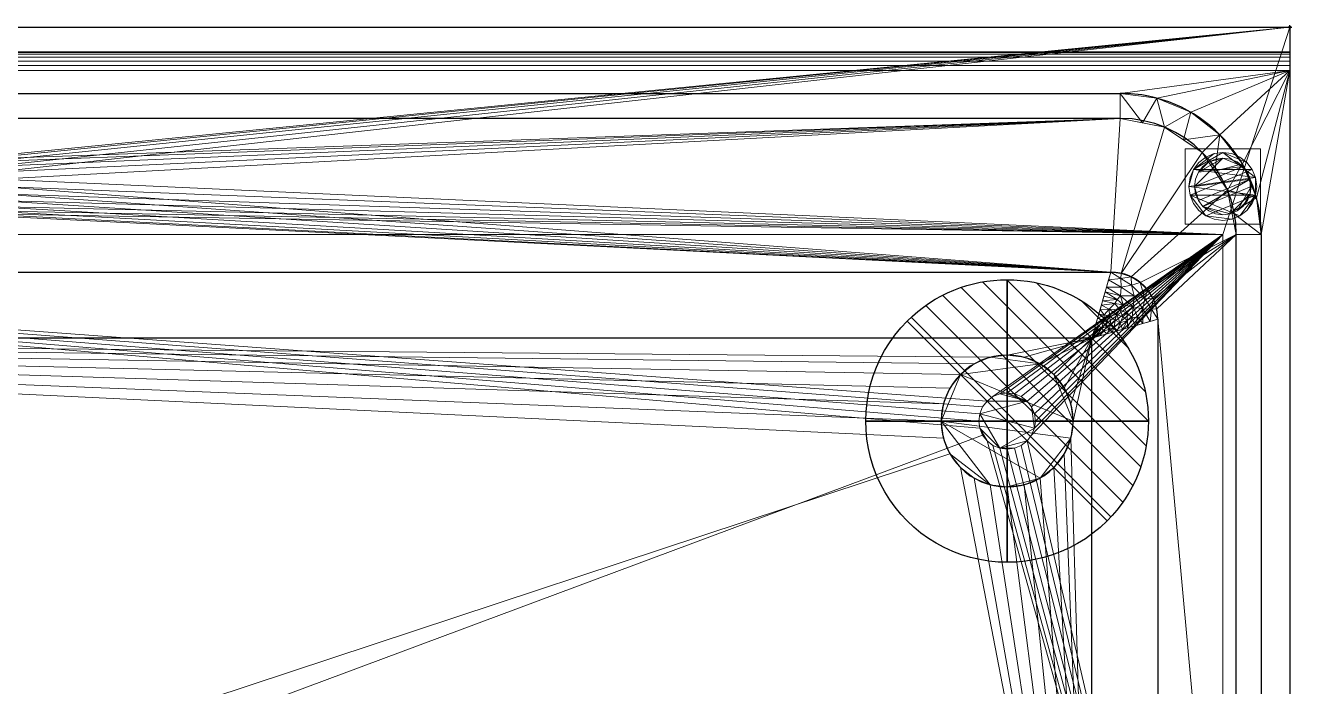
# Model space of a CAD drawing. Header units: millimetres. Extents: x -1 to 1401, y -701 to 1.
# Drawn here: x 729 to 1401, y -350 to 1 of the extents above; entities that cross this region are included whole.
import ezdxf

# ---------------------------------------------------------------- set-up
doc = ezdxf.new("R2010")
doc.units = ezdxf.units.MM
doc.header["$PDMODE"] = 34
for name, color, linetype in [('IQ_200_2D', 1, 'Continuous'), ('IQ_200_3D', 1, 'Continuous'), ('IQ_204_2D', 7, 'Continuous'), ('IQ_204_3D', 7, 'Continuous'), ('IQ_CON_DRAIN_INT', 7, 'Continuous'), ('IQ_INS_3D', 3, 'Continuous')]:
    doc.layers.add(name, color=color, linetype=linetype)

# ---------------------------------------------------------------- blocks, each defined once
blk = doc.blocks.new('*X1')
at = {"color": 0}
for p, q in [((313.993, 2209.039), (321.505, 2216.552)), ((314.108, 2207.74), (322.804, 2216.436)), ((314.158, 2210.619), (319.926, 2216.386)), ((314.399, 2206.617), (323.928, 2216.145)), ((314.821, 2205.625), (324.919, 2215.723)), ((315.101, 2212.976), (317.568, 2215.443)), ((315.354, 2204.743), (325.801, 2215.191)), ((315.985, 2203.96), (326.584, 2214.559))]:
    blk.add_line(p, q, dxfattribs=at)
blk = doc.blocks.new('drain')
blk.add_line((-2.121, -2.121), (2.121, 2.121))
at = {"extrusion": (-1, 0, 0)}
blk.add_line((0, 2.121, -2.121), (0, -2.121, 2.121), dxfattribs=at)
at = {"extrusion": (0, -1, 0)}
blk.add_line((-2.121, 0, -2.121), (2.121, 0, 2.121), dxfattribs=at)
for start, end in [(45, 225), (225, 45)]:
    blk.add_arc((0, 0), 3, start, end)
at = {"extrusion": (-1, 0, 0)}
for start, end in [(45, 225), (225, 45)]:
    blk.add_arc((0, 0), 3, start, end, dxfattribs=at)
at = {"extrusion": (0, -1, 0)}
for start, end in [(45, 225), (225, 45)]:
    blk.add_arc((0, 0), 3, start, end, dxfattribs=at)
at = {"xscale": 0.4000000000000909, "yscale": 0.4000000000000909, "zscale": 0.4000000000000909}
blk.add_blockref('*X1', (-128.597, -883.621), dxfattribs=at)
at = {"extrusion": (-1, 0, 0), "xscale": 0.3999999999999773, "yscale": 0.3999999999999773, "zscale": 0.3999999999999773}
blk.add_blockref('*X1', (-128.597, -883.621), dxfattribs=at)
at = {"extrusion": (0, -1, 0), "xscale": 0.4000000000000909, "yscale": 0.4000000000000909, "zscale": 0.4000000000000909}
blk.add_blockref('*X1', (-128.597, -883.621), dxfattribs=at)

msp = doc.modelspace()

# ---------------------------------------------------------------- linework, layer by layer
at = {"layer": 'IQ_200_2D'}
for p, q in [((0, 0), (1400, 0)), ((1400, 0), (1400, -700))]:
    msp.add_line(p, q, dxfattribs=at)
at = {"layer": 'IQ_204_2D'}
for p, q in [((0, -13), (1400, -13)), ((90, -35.11), (1310, -35.11)), ((1310, -48.39), (90, -48.39)), ((1371.61, -610), (1371.61, -110)), ((1384.89, -110), (1384.89, -610)), ((95, -130), (1305, -130)), ((1330, -155), (1330, -605)), ((1295, -165), (105, -165)), ((1295, -595), (1295, -165))]:
    msp.add_line(p, q, dxfattribs=at)
for centre, radius, start, end in [((1310, -110), 74.89, 360, 90), ((1310, -110), 61.61, 360, 90), ((1305, -155), 25, 360, 90), ((1250, -209), 35, 90, 270), ((1250, -209), 35, 270, 90)]:
    msp.add_arc(centre, radius, start, end, dxfattribs=at)
at = {"layer": 'IQ_INS_3D'}
msp.add_point((1400, 0), dxfattribs=at)

# ---------------------------------------------------------------- block references
at = {"layer": 'IQ_CON_DRAIN_INT', "xscale": -25, "yscale": 25, "zscale": 25}
msp.add_blockref('drain', (1250, -209), dxfattribs=at)

# ---------------------------------------------------------------- meshes
at = {"layer": 'IQ_200_3D', "lineweight": 18}
mesh = msp.add_polyface(dxfattribs=at)
corners = [(1400, 0, 850), (1400, -700, 850), (0, -700, 850), (0, 0, 850), (1364.5, -110, 850), (35.5, -110, 850), (35.5, -664.5, 850), (1364.5, -664.5, 850), (715, -84.5, 850), (714.49, -80.62, 850), (712.99, -77, 850), (710.61, -73.89, 850), (707.5, -71.51, 850), (703.88, -70.01, 850), (700, -69.5, 850), (696.12, -70.01, 850), (692.5, -71.51, 850), (689.39, -73.89, 850), (687.01, -77, 850), (685.51, -80.62, 850), (685, -84.5, 850), (685.51, -88.38, 850), (687.01, -92, 850), (689.39, -95.11, 850), (692.5, -97.49, 850), (696.12, -98.99, 850), (700, -99.5, 850), (703.88, -98.99, 850), (707.5, -97.49, 850), (710.61, -95.11, 850), (712.99, -92, 850), (714.49, -88.38, 850)]
mesh.append_faces([[corners[k] for k in face] for face in [(28, 4, 27), (9, 4, 8), (8, 4, 31), (24, 5, 23), (21, 5, 20), (25, 5, 24), (16, 3, 15), (20, 5, 19)]], dxfattribs={"vtx0": -1, "vtx1": -1})
mesh.append_faces([[corners[k] for k in face] for face in [(10, 0, 4, 9)]], dxfattribs={"vtx0": -1, "vtx1": -1, "vtx2": -1})
mesh.append_faces([[corners[k] for k in face] for face in [(1, 7, 4, 0), (4, 30, 31), (0, 13, 14), (5, 25, 26)]], dxfattribs={"vtx0": -1, "vtx2": -1})
mesh.append_faces([[corners[k] for k in face] for face in [(3, 17, 18, 5)]], dxfattribs={"vtx0": -1, "vtx2": -1, "vtx3": -1})
mesh.append_faces([[corners[k] for k in face] for face in [(29, 30, 4), (28, 29, 4), (10, 11, 0), (12, 13, 0), (11, 12, 0), (22, 23, 5), (21, 22, 5), (16, 17, 3), (18, 19, 5)]], dxfattribs={"vtx1": -1, "vtx2": -1})
mesh.append_faces([[corners[k] for k in face] for face in [(6, 7, 1, 2), (26, 27, 4, 5), (5, 6, 2, 3), (14, 15, 3, 0)]], dxfattribs={"vtx1": -1, "vtx3": -1})
mesh = msp.add_polyface(dxfattribs=at)
corners = [(1400, 0, 850), (0, 0, 850), (0, 0, 1000), (1400, 0, 1000)]
mesh.append_faces([[corners[k] for k in face] for face in [(0, 1, 2, 3)]])
mesh = msp.add_polyface(dxfattribs=at)
corners = [(1400, 0, 1000), (0, 0, 1000), (0, -13, 1000), (1400, -13, 1000)]
mesh.append_faces([[corners[k] for k in face] for face in [(0, 1, 2, 3)]])
mesh = msp.add_polyface(dxfattribs=at)
corners = [(1400, -13, 1000), (1400, -13, 910), (1400, -13.34, 907.41), (1400, -14.34, 905), (1400, -15.93, 902.93), (1400, -18, 901.34), (1400, -20.41, 900.34), (1400, -23, 900), (1400, -700, 900), (1400, -700, 850), (1400, 0, 850), (1400, 0, 1000)]
mesh.append_faces([[corners[k] for k in face] for face in [(5, 10, 4)]], dxfattribs={"vtx0": -1, "vtx1": -1})
mesh.append_faces([[corners[k] for k in face] for face in [(10, 6, 7)]], dxfattribs={"vtx0": -1, "vtx2": -1})
mesh.append_faces([[corners[k] for k in face] for face in [(3, 4, 10), (2, 3, 10), (1, 2, 10), (5, 6, 10)]], dxfattribs={"vtx1": -1, "vtx2": -1})
mesh.append_faces([[corners[k] for k in face] for face in [(11, 0, 1, 10)]], dxfattribs={"vtx2": -1})
mesh.append_faces([[corners[k] for k in face] for face in [(7, 8, 9, 10)]], dxfattribs={"vtx3": -1})
mesh = msp.add_polyface(dxfattribs=at)
corners = [(1400, -13, 1000), (0, -13, 1000), (0, -13, 910), (1400, -13, 910)]
mesh.append_faces([[corners[k] for k in face] for face in [(0, 1, 2, 3)]])
mesh = msp.add_polyface(dxfattribs=at)
corners = [(1400, -23, 900), (1400, -20.41, 900.34), (1400, -18, 901.34), (1400, -15.93, 902.93), (1400, -14.34, 905), (1400, -13.34, 907.41), (1400, -13, 910), (0, -13, 910), (0, -13.34, 907.41), (0, -14.34, 905), (0, -15.93, 902.93), (0, -18, 901.34), (0, -20.41, 900.34), (0, -23, 900)]
mesh.append_faces([[corners[k] for k in face] for face in [(9, 4, 5, 8), (4, 9, 10, 3), (12, 1, 2, 11), (3, 10, 11, 2)]], dxfattribs={"vtx0": -1, "vtx2": -1})
mesh.append_faces([[corners[k] for k in face] for face in [(13, 0, 1, 12)]], dxfattribs={"vtx2": -1})
mesh.append_faces([[corners[k] for k in face] for face in [(5, 6, 7, 8)]], dxfattribs={"vtx3": -1})
mesh = msp.add_polyface(dxfattribs=at)
corners = [(1400, -700, 900), (1400, -23, 900), (0, -23, 900), (0, -700, 900), (90, -35.11, 900), (1310, -35.11, 900), (1329.38, -37.66, 900), (1347.44, -45.15, 900), (1362.95, -57.05, 900), (1374.85, -72.56, 900), (1382.34, -90.62, 900), (1384.89, -110, 900), (1384.89, -610, 900), (1382.34, -629.38, 900), (1374.85, -647.44, 900), (1362.95, -662.95, 900), (1347.44, -674.85, 900), (1329.38, -682.34, 900), (1310, -684.89, 900), (90, -684.89, 900), (70.62, -682.34, 900), (52.56, -674.85, 900), (37.05, -662.95, 900), (25.15, -647.44, 900), (17.66, -629.38, 900), (15.11, -610, 900), (15.11, -110, 900), (17.66, -90.62, 900), (25.15, -72.56, 900), (37.05, -57.05, 900), (52.56, -45.15, 900), (70.62, -37.66, 900)]
mesh.append_faces([[corners[k] for k in face] for face in [(9, 1, 8), (14, 0, 13), (31, 2, 30), (28, 2, 27), (21, 3, 20), (23, 3, 22)]], dxfattribs={"vtx0": -1, "vtx1": -1})
mesh.append_faces([[corners[k] for k in face] for face in [(1, 9, 10), (1, 11, 12, 0), (0, 14, 15), (0, 18, 19, 3), (2, 28, 29), (3, 23, 24)]], dxfattribs={"vtx0": -1, "vtx2": -1})
mesh.append_faces([[corners[k] for k in face] for face in [(10, 11, 1), (5, 6, 1), (7, 8, 1), (6, 7, 1), (12, 13, 0), (15, 16, 0), (17, 18, 0), (16, 17, 0), (31, 4, 2), (29, 30, 2), (26, 27, 2), (21, 22, 3), (19, 20, 3), (24, 25, 3)]], dxfattribs={"vtx1": -1, "vtx2": -1})
mesh.append_faces([[corners[k] for k in face] for face in [(4, 5, 1, 2), (25, 26, 2, 3)]], dxfattribs={"vtx1": -1, "vtx3": -1})
mesh = msp.add_polyface(dxfattribs=at)
corners = [(1310, -48.39, 890), (1310, -35.11, 900), (90, -35.11, 900), (90, -48.39, 890)]
mesh.append_faces([[corners[k] for k in face] for face in [(0, 1, 2, 3)]])
mesh = msp.add_polyface(dxfattribs=at)
corners = [(1310, -48.39, 890), (1333.58, -53.08, 890), (1353.56, -66.44, 890), (1366.92, -86.42, 890), (1371.61, -110, 890), (1384.89, -110, 900), (1382.34, -90.62, 900), (1374.85, -72.56, 900), (1362.95, -57.05, 900), (1347.44, -45.15, 900), (1329.38, -37.66, 900), (1310, -35.11, 900), (1369.26, -98.21, 890), (1360.24, -76.43, 890), (1343.57, -59.76, 890), (1321.79, -50.74, 890)]
mesh.append_faces([[corners[k] for k in face] for face in [(15, 11, 0)]], dxfattribs={"vtx0": -1})
mesh.append_faces([[corners[k] for k in face] for face in [(6, 12, 5), (13, 8, 2), (8, 13, 7), (9, 14, 8), (2, 8, 14)]], dxfattribs={"vtx0": -1, "vtx1": -1})
mesh.append_faces([[corners[k] for k in face] for face in [(3, 6, 7), (6, 3, 12), (15, 10, 11), (9, 1, 14)]], dxfattribs={"vtx0": -1, "vtx2": -1})
mesh.append_faces([[corners[k] for k in face] for face in [(4, 5, 12)]], dxfattribs={"vtx1": -1})
mesh.append_faces([[corners[k] for k in face] for face in [(13, 3, 7), (15, 1, 10), (9, 10, 1)]], dxfattribs={"vtx1": -1, "vtx2": -1})
mesh = msp.add_polyface(dxfattribs=at)
corners = [(1310, -48.39, 890), (90, -48.39, 890), (66.42, -53.08, 890), (46.44, -66.44, 890), (33.08, -86.42, 890), (28.39, -110, 890), (28.39, -610, 890), (33.08, -633.58, 890), (46.44, -653.56, 890), (66.42, -666.92, 890), (90, -671.61, 890), (1310, -671.61, 890), (1333.58, -666.92, 890), (1353.56, -653.56, 890), (1366.92, -633.58, 890), (1371.61, -610, 890), (1371.61, -110, 890), (1366.92, -86.42, 890), (1353.56, -66.44, 890), (1333.58, -53.08, 890), (95, -130, 890), (1305, -130, 890), (1310.57, -130.63, 890), (1315.85, -132.48, 890), (1320.59, -135.46, 890), (1324.55, -139.42, 890), (1327.53, -144.16, 890), (1329.37, -149.44, 890), (1330, -155, 890), (1330, -605, 890), (1329.37, -610.56, 890), (1327.53, -615.84, 890), (1324.55, -620.58, 890), (1320.59, -624.54, 890), (1315.85, -627.52, 890), (1310.57, -629.37, 890), (1305, -630, 890), (95, -630, 890), (89.44, -629.37, 890), (84.16, -627.53, 890), (79.42, -624.55, 890), (75.46, -620.59, 890), (72.48, -615.85, 890), (70.63, -610.57, 890), (70, -605, 890), (70, -155, 890), (70.63, -149.44, 890), (72.47, -144.16, 890), (75.45, -139.42, 890), (79.41, -135.46, 890), (84.15, -132.48, 890), (89.43, -130.63, 890), (685, -84.5, 890), (685.51, -80.62, 890), (687.01, -77, 890), (689.39, -73.89, 890), (692.5, -71.51, 890), (696.12, -70.01, 890), (700, -69.5, 890), (703.88, -70.01, 890), (707.5, -71.51, 890), (710.61, -73.89, 890), (712.99, -77, 890), (714.49, -80.62, 890), (715, -84.5, 890), (714.49, -88.38, 890), (712.99, -92, 890), (710.61, -95.11, 890), (707.5, -97.49, 890), (703.88, -98.99, 890), (700, -99.5, 890), (696.12, -98.99, 890), (692.5, -97.49, 890), (689.39, -95.11, 890), (687.01, -92, 890), (685.51, -88.38, 890)]
mesh.append_faces([[corners[k] for k in face] for face in [(30, 15, 29), (33, 13, 32), (19, 22, 18), (68, 21, 67), (40, 9, 39), (73, 20, 72), (54, 1, 53)]], dxfattribs={"vtx0": -1, "vtx1": -1})
mesh.append_faces([[corners[k] for k in face] for face in [(14, 31, 32, 13), (16, 27, 28, 15), (12, 34, 35, 11), (17, 23, 24, 16), (16, 24, 25), (16, 25, 26), (16, 26, 27), (23, 17, 18, 22), (0, 21, 22, 19), (21, 66, 67), (0, 59, 60), (0, 60, 61), (0, 61, 62), (21, 65, 66), (5, 48, 49, 4), (4, 49, 50, 3), (7, 42, 43, 6), (5, 46, 47), (6, 44, 45, 5), (5, 45, 46), (5, 47, 48), (20, 73, 74), (1, 57, 58), (1, 54, 55), (1, 55, 56), (1, 56, 57), (20, 74, 75), (3, 50, 51, 2), (1, 52, 53)]], dxfattribs={"vtx0": -1, "vtx2": -1})
mesh.append_faces([[corners[k] for k in face] for face in [(0, 63, 64, 21), (20, 75, 52, 1)]], dxfattribs={"vtx0": -1, "vtx2": -1, "vtx3": -1})
mesh.append_faces([[corners[k] for k in face] for face in [(11, 35, 36, 37)]], dxfattribs={"vtx0": -1, "vtx3": -1})
mesh.append_faces([[corners[k] for k in face] for face in [(28, 29, 15), (62, 63, 0), (64, 65, 21), (20, 21, 70), (68, 69, 21), (69, 70, 21), (43, 44, 6), (70, 71, 20), (71, 72, 20)]], dxfattribs={"vtx1": -1, "vtx2": -1})
mesh.append_faces([[corners[k] for k in face] for face in [(12, 13, 33, 34), (30, 31, 14, 15), (58, 59, 0, 1), (37, 38, 10, 11), (38, 39, 9, 10), (40, 41, 8, 9), (41, 42, 7, 8), (51, 20, 1, 2)]], dxfattribs={"vtx1": -1, "vtx3": -1})
mesh = msp.add_polyface(dxfattribs=at)
corners = [(1344.5, -64.5, 850), (1344.5, -104.5, 850), (1384.5, -104.5, 850), (1384.5, -64.5, 850)]
mesh.append_faces([[corners[k] for k in face] for face in [(0, 1, 2, 3)]])
mesh = msp.add_polyface(dxfattribs=at)
corners = [(1384.5, -104.5, 75), (1344.5, -104.5, 75), (1344.5, -64.5, 75), (1384.5, -64.5, 75)]
mesh.append_faces([[corners[k] for k in face] for face in [(0, 1, 2, 3)]])
mesh = msp.add_polyface(dxfattribs=at)
corners = [(1384.5, -64.5, 850), (1384.5, -64.5, 75), (1344.5, -64.5, 75), (1344.5, -64.5, 850)]
mesh.append_faces([[corners[k] for k in face] for face in [(0, 1, 2, 3)]])
mesh = msp.add_polyface(dxfattribs=at)
corners = [(1344.5, -64.5, 850), (1344.5, -64.5, 75), (1344.5, -104.5, 75), (1344.5, -104.5, 850)]
mesh.append_faces([[corners[k] for k in face] for face in [(0, 1, 2, 3)]])
mesh = msp.add_polyface(dxfattribs=at)
corners = [(1346.5, -84.5, 5), (1347.11, -89.16, 5), (1348.91, -93.5, 5), (1351.77, -97.23, 5), (1355.5, -100.09, 5), (1359.84, -101.89, 5), (1364.5, -102.5, 5), (1369.16, -101.89, 5), (1373.5, -100.09, 5), (1377.23, -97.23, 5), (1380.09, -93.5, 5), (1381.89, -89.16, 5), (1382.5, -84.5, 5), (1381.89, -79.84, 5), (1380.09, -75.5, 5), (1377.23, -71.77, 5), (1373.5, -68.91, 5), (1369.16, -67.11, 5), (1364.5, -66.5, 5), (1359.84, -67.11, 5), (1355.5, -68.91, 5), (1351.77, -71.77, 5), (1348.91, -75.5, 5), (1347.11, -79.84, 5)]
mesh.append_faces([[corners[k] for k in face] for face in [(11, 8, 9, 10)]], dxfattribs={"vtx0": -1})
mesh.append_faces([[corners[k] for k in face] for face in [(4, 7, 8, 11), (11, 0, 1, 4), (13, 18, 19, 22)]], dxfattribs={"vtx0": -1, "vtx2": -1, "vtx3": -1})
mesh.append_faces([[corners[k] for k in face] for face in [(0, 11, 12, 13)]], dxfattribs={"vtx0": -1, "vtx3": -1})
mesh.append_faces([[corners[k] for k in face] for face in [(2, 3, 4, 1), (16, 17, 18, 15)]], dxfattribs={"vtx2": -1})
mesh.append_faces([[corners[k] for k in face] for face in [(13, 14, 15, 18), (22, 23, 0, 13)]], dxfattribs={"vtx2": -1, "vtx3": -1})
mesh.append_faces([[corners[k] for k in face] for face in [(4, 5, 6, 7), (19, 20, 21, 22)]], dxfattribs={"vtx3": -1})
mesh = msp.add_polyface(dxfattribs=at)
corners = [(1346.5, -84.5, 0), (1347.11, -79.84, 0), (1348.91, -75.5, 0), (1351.77, -71.77, 0), (1355.5, -68.91, 0), (1359.84, -67.11, 0), (1364.5, -66.5, 0), (1369.16, -67.11, 0), (1373.5, -68.91, 0), (1377.23, -71.77, 0), (1380.09, -75.5, 0), (1381.89, -79.84, 0), (1382.5, -84.5, 0), (1381.89, -89.16, 0), (1380.09, -93.5, 0), (1377.23, -97.23, 0), (1373.5, -100.09, 0), (1369.16, -101.89, 0), (1364.5, -102.5, 0), (1359.84, -101.89, 0), (1355.5, -100.09, 0), (1351.77, -97.23, 0), (1348.91, -93.5, 0), (1347.11, -89.16, 0)]
mesh.append_faces([[corners[k] for k in face] for face in [(2, 0, 1), (15, 13, 14), (13, 11, 12)]], dxfattribs={"vtx0": -1})
mesh.append_faces([[corners[k] for k in face] for face in [(16, 23, 13, 15)]], dxfattribs={"vtx0": -1, "vtx1": -1, "vtx2": -1})
mesh.append_faces([[corners[k] for k in face] for face in [(2, 10, 23, 0)]], dxfattribs={"vtx0": -1, "vtx1": -1, "vtx3": -1})
mesh.append_faces([[corners[k] for k in face] for face in [(2, 5, 6)]], dxfattribs={"vtx0": -1, "vtx2": -1})
mesh.append_faces([[corners[k] for k in face] for face in [(23, 10, 11, 13), (23, 16, 17, 20)]], dxfattribs={"vtx0": -1, "vtx2": -1, "vtx3": -1})
mesh.append_faces([[corners[k] for k in face] for face in [(9, 10, 2, 6)]], dxfattribs={"vtx1": -1, "vtx2": -1, "vtx3": -1})
mesh.append_faces([[corners[k] for k in face] for face in [(3, 4, 5, 2), (18, 19, 20, 17)]], dxfattribs={"vtx2": -1})
mesh.append_faces([[corners[k] for k in face] for face in [(6, 7, 8, 9), (20, 21, 22, 23)]], dxfattribs={"vtx3": -1})
mesh = msp.add_polyface(dxfattribs=at)
corners = [(1346.5, -84.5, 5), (1347.11, -79.84, 5), (1348.91, -75.5, 5), (1351.77, -71.77, 5), (1355.5, -68.91, 5), (1359.84, -67.11, 5), (1364.5, -66.5, 5), (1369.16, -67.11, 5), (1373.5, -68.91, 5), (1377.23, -71.77, 5), (1380.09, -75.5, 5), (1381.89, -79.84, 5), (1382.5, -84.5, 5), (1382.5, -84.5, 0), (1381.89, -79.84, 0), (1380.09, -75.5, 0), (1377.23, -71.77, 0), (1373.5, -68.91, 0), (1369.16, -67.11, 0), (1364.5, -66.5, 0), (1359.84, -67.11, 0), (1355.5, -68.91, 0), (1351.77, -71.77, 0), (1348.91, -75.5, 0), (1347.11, -79.84, 0), (1346.5, -84.5, 0)]
mesh.append_faces([[corners[k] for k in face] for face in [(13, 14, 11, 12), (0, 1, 24, 25)]], dxfattribs={"vtx1": -1})
mesh.append_faces([[corners[k] for k in face] for face in [(14, 15, 10, 11), (16, 17, 8, 9), (15, 16, 9, 10), (17, 18, 7, 8), (6, 7, 18, 19), (19, 20, 5, 6), (20, 21, 4, 5), (22, 23, 2, 3), (21, 22, 3, 4), (23, 24, 1, 2)]], dxfattribs={"vtx1": -1, "vtx3": -1})
mesh = msp.add_polyface(dxfattribs=at)
corners = [(1384.5, -104.5, 850), (1384.5, -104.5, 75), (1384.5, -64.5, 75), (1384.5, -64.5, 850)]
mesh.append_faces([[corners[k] for k in face] for face in [(0, 1, 2, 3)]])
mesh = msp.add_polyface(dxfattribs=at)
corners = [(1349.5, -84.5, 75), (1350.01, -88.38, 75), (1351.51, -92, 75), (1353.89, -95.11, 75), (1357, -97.49, 75), (1360.62, -98.99, 75), (1364.5, -99.5, 75), (1368.38, -98.99, 75), (1372, -97.49, 75), (1375.11, -95.11, 75), (1377.49, -92, 75), (1378.99, -88.38, 75), (1379.5, -84.5, 75), (1378.99, -80.62, 75), (1377.49, -77, 75), (1375.11, -73.89, 75), (1372, -71.51, 75), (1368.38, -70.01, 75), (1364.5, -69.5, 75), (1360.62, -70.01, 75), (1357, -71.51, 75), (1353.89, -73.89, 75), (1351.51, -77, 75), (1350.01, -80.62, 75)]
mesh.append_faces([[corners[k] for k in face] for face in [(10, 8, 9), (22, 20, 21)]], dxfattribs={"vtx0": -1})
mesh.append_faces([[corners[k] for k in face] for face in [(7, 3, 6)]], dxfattribs={"vtx0": -1, "vtx1": -1})
mesh.append_faces([[corners[k] for k in face] for face in [(22, 15, 18, 20)]], dxfattribs={"vtx0": -1, "vtx1": -1, "vtx2": -1, "vtx3": -1})
mesh.append_faces([[corners[k] for k in face] for face in [(13, 2, 3, 12)]], dxfattribs={"vtx0": -1, "vtx2": -1})
mesh.append_faces([[corners[k] for k in face] for face in [(3, 7, 8, 12)]], dxfattribs={"vtx0": -1, "vtx2": -1, "vtx3": -1})
mesh.append_faces([[corners[k] for k in face] for face in [(17, 18, 15, 16), (19, 20, 18)]], dxfattribs={"vtx1": -1})
mesh.append_faces([[corners[k] for k in face] for face in [(11, 12, 8, 10)]], dxfattribs={"vtx1": -1, "vtx2": -1})
mesh.append_faces([[corners[k] for k in face] for face in [(4, 5, 6, 3)]], dxfattribs={"vtx2": -1})
mesh.append_faces([[corners[k] for k in face] for face in [(0, 1, 2, 13), (13, 14, 15, 0), (22, 23, 0, 15)]], dxfattribs={"vtx2": -1, "vtx3": -1})
mesh = msp.add_polyface(dxfattribs=at)
corners = [(1349.5, -84.5, 5), (1350.01, -80.62, 5), (1351.51, -77, 5), (1353.89, -73.89, 5), (1357, -71.51, 5), (1360.62, -70.01, 5), (1364.5, -69.5, 5), (1368.38, -70.01, 5), (1372, -71.51, 5), (1375.11, -73.89, 5), (1377.49, -77, 5), (1378.99, -80.62, 5), (1379.5, -84.5, 5), (1378.99, -88.38, 5), (1377.49, -92, 5), (1375.11, -95.11, 5), (1372, -97.49, 5), (1368.38, -98.99, 5), (1364.5, -99.5, 5), (1360.62, -98.99, 5), (1357, -97.49, 5), (1353.89, -95.11, 5), (1351.51, -92, 5), (1350.01, -88.38, 5)]
mesh.append_faces([[corners[k] for k in face] for face in [(9, 6, 7, 8), (4, 2, 3), (15, 13, 14)]], dxfattribs={"vtx0": -1})
mesh.append_faces([[corners[k] for k in face] for face in [(18, 21, 17)]], dxfattribs={"vtx0": -1, "vtx1": -1})
mesh.append_faces([[corners[k] for k in face] for face in [(22, 0, 11, 21)]], dxfattribs={"vtx0": -1, "vtx1": -1, "vtx2": -1})
mesh.append_faces([[corners[k] for k in face] for face in [(0, 6, 9, 11), (21, 11, 13, 17)]], dxfattribs={"vtx0": -1, "vtx1": -1, "vtx2": -1, "vtx3": -1})
mesh.append_faces([[corners[k] for k in face] for face in [(23, 0, 22), (12, 13, 11)]], dxfattribs={"vtx1": -1})
mesh.append_faces([[corners[k] for k in face] for face in [(16, 17, 13, 15)]], dxfattribs={"vtx1": -1, "vtx2": -1})
mesh.append_faces([[corners[k] for k in face] for face in [(9, 10, 11)]], dxfattribs={"vtx2": -1})
mesh.append_faces([[corners[k] for k in face] for face in [(4, 5, 6, 2), (0, 1, 2, 6)]], dxfattribs={"vtx2": -1, "vtx3": -1})
mesh.append_faces([[corners[k] for k in face] for face in [(18, 19, 20, 21)]], dxfattribs={"vtx3": -1})
mesh = msp.add_polyface(dxfattribs=at)
corners = [(1349.5, -84.5, 75), (1350.01, -80.62, 75), (1351.51, -77, 75), (1353.89, -73.89, 75), (1357, -71.51, 75), (1360.62, -70.01, 75), (1364.5, -69.5, 75), (1368.38, -70.01, 75), (1372, -71.51, 75), (1375.11, -73.89, 75), (1377.49, -77, 75), (1378.99, -80.62, 75), (1379.5, -84.5, 75), (1379.5, -84.5, 5), (1378.99, -80.62, 5), (1377.49, -77, 5), (1375.11, -73.89, 5), (1372, -71.51, 5), (1368.38, -70.01, 5), (1364.5, -69.5, 5), (1360.62, -70.01, 5), (1357, -71.51, 5), (1353.89, -73.89, 5), (1351.51, -77, 5), (1350.01, -80.62, 5), (1349.5, -84.5, 5)]
mesh.append_faces([[corners[k] for k in face] for face in [(1, 24, 25, 0)]], dxfattribs={"vtx0": -1})
mesh.append_faces([[corners[k] for k in face] for face in [(8, 17, 18, 7), (9, 16, 17, 8), (7, 18, 19, 6), (15, 10, 11, 14), (5, 20, 21, 4), (4, 21, 22, 3), (2, 23, 24, 1), (3, 22, 23, 2), (20, 5, 6, 19)]], dxfattribs={"vtx0": -1, "vtx2": -1})
mesh.append_faces([[corners[k] for k in face] for face in [(13, 14, 11, 12)]], dxfattribs={"vtx1": -1})
mesh.append_faces([[corners[k] for k in face] for face in [(9, 10, 15, 16)]], dxfattribs={"vtx1": -1, "vtx3": -1})
mesh = msp.add_polyface(dxfattribs=at)
corners = [(1382.5, -84.5, 5), (1381.89, -89.16, 5), (1380.09, -93.5, 5), (1377.23, -97.23, 5), (1373.5, -100.09, 5), (1369.16, -101.89, 5), (1364.5, -102.5, 5), (1359.84, -101.89, 5), (1355.5, -100.09, 5), (1351.77, -97.23, 5), (1348.91, -93.5, 5), (1347.11, -89.16, 5), (1346.5, -84.5, 5), (1346.5, -84.5, 0), (1347.11, -89.16, 0), (1348.91, -93.5, 0), (1351.77, -97.23, 0), (1355.5, -100.09, 0), (1359.84, -101.89, 0), (1364.5, -102.5, 0), (1369.16, -101.89, 0), (1373.5, -100.09, 0), (1377.23, -97.23, 0), (1380.09, -93.5, 0), (1381.89, -89.16, 0), (1382.5, -84.5, 0)]
mesh.append_faces([[corners[k] for k in face] for face in [(13, 14, 11, 12), (0, 1, 24, 25)]], dxfattribs={"vtx1": -1})
mesh.append_faces([[corners[k] for k in face] for face in [(14, 15, 10, 11), (16, 17, 8, 9), (15, 16, 9, 10), (17, 18, 7, 8), (6, 7, 18, 19), (19, 20, 5, 6), (20, 21, 4, 5), (22, 23, 2, 3), (21, 22, 3, 4), (23, 24, 1, 2)]], dxfattribs={"vtx1": -1, "vtx3": -1})
mesh = msp.add_polyface(dxfattribs=at)
corners = [(1379.5, -84.5, 75), (1378.99, -88.38, 75), (1377.49, -92, 75), (1375.11, -95.11, 75), (1372, -97.49, 75), (1368.38, -98.99, 75), (1364.5, -99.5, 75), (1360.62, -98.99, 75), (1357, -97.49, 75), (1353.89, -95.11, 75), (1351.51, -92, 75), (1350.01, -88.38, 75), (1349.5, -84.5, 75), (1349.5, -84.5, 5), (1350.01, -88.38, 5), (1351.51, -92, 5), (1353.89, -95.11, 5), (1357, -97.49, 5), (1360.62, -98.99, 5), (1364.5, -99.5, 5), (1368.38, -98.99, 5), (1372, -97.49, 5), (1375.11, -95.11, 5), (1377.49, -92, 5), (1378.99, -88.38, 5), (1379.5, -84.5, 5)]
mesh.append_faces([[corners[k] for k in face] for face in [(1, 24, 25, 0)]], dxfattribs={"vtx0": -1})
mesh.append_faces([[corners[k] for k in face] for face in [(11, 14, 15, 10), (10, 15, 16, 9), (8, 17, 18, 7), (9, 16, 17, 8), (7, 18, 19, 6), (5, 20, 21, 4), (4, 21, 22, 3), (2, 23, 24, 1), (3, 22, 23, 2), (20, 5, 6, 19)]], dxfattribs={"vtx0": -1, "vtx2": -1})
mesh.append_faces([[corners[k] for k in face] for face in [(12, 13, 14, 11)]], dxfattribs={"vtx2": -1})
mesh = msp.add_polyface(dxfattribs=at)
corners = [(1344.5, -104.5, 850), (1344.5, -104.5, 75), (1384.5, -104.5, 75), (1384.5, -104.5, 850)]
mesh.append_faces([[corners[k] for k in face] for face in [(0, 1, 2, 3)]])
mesh = msp.add_polyface(dxfattribs=at)
corners = [(1364.5, -110, 480), (1364.5, -664.5, 480), (35.5, -664.5, 480), (35.5, -110, 480), (1250, -224, 480), (1253.88, -223.49, 480), (1257.5, -221.99, 480), (1260.61, -219.61, 480), (1262.99, -216.5, 480), (1264.49, -212.88, 480), (1265, -209, 480), (1264.49, -205.12, 480), (1262.99, -201.5, 480), (1260.61, -198.39, 480), (1257.5, -196.01, 480), (1253.88, -194.51, 480), (1250, -194, 480), (1246.12, -194.51, 480), (1242.5, -196.01, 480), (1239.39, -198.39, 480), (1237.01, -201.5, 480), (1235.51, -205.12, 480), (1235, -209, 480), (1235.51, -212.88, 480), (1237.01, -216.5, 480), (1239.39, -219.61, 480), (1242.5, -221.99, 480), (1246.12, -223.49, 480)]
mesh.append_faces([[corners[k] for k in face] for face in [(21, 3, 20), (13, 0, 12), (10, 0, 9), (5, 1, 4)]], dxfattribs={"vtx0": -1, "vtx1": -1})
mesh.append_faces([[corners[k] for k in face] for face in [(3, 21, 22), (3, 22, 23), (0, 17, 18), (2, 24, 25, 1), (1, 26, 27), (1, 25, 26), (1, 27, 4), (0, 13, 14), (0, 10, 11), (1, 7, 8, 0)]], dxfattribs={"vtx0": -1, "vtx2": -1})
mesh.append_faces([[corners[k] for k in face] for face in [(19, 20, 3), (15, 16, 0), (14, 15, 0), (11, 12, 0), (16, 17, 0), (6, 7, 1), (5, 6, 1), (8, 9, 0)]], dxfattribs={"vtx1": -1, "vtx2": -1})
mesh.append_faces([[corners[k] for k in face] for face in [(18, 19, 3, 0), (23, 24, 2, 3)]], dxfattribs={"vtx1": -1, "vtx3": -1})
mesh = msp.add_polyface(dxfattribs=at)
corners = [(35.5, -110, 480), (35.5, -110, 850), (1364.5, -110, 850), (1364.5, -110, 480)]
mesh.append_faces([[corners[k] for k in face] for face in [(0, 1, 2, 3)]])
mesh = msp.add_polyface(dxfattribs=at)
corners = [(1364.5, -110, 480), (1364.5, -110, 850), (1364.5, -664.5, 850), (1364.5, -664.5, 480)]
mesh.append_faces([[corners[k] for k in face] for face in [(0, 1, 2, 3)]])
mesh = msp.add_polyface(dxfattribs=at)
corners = [(1371.61, -610, 890), (1384.89, -610, 900), (1384.89, -110, 900), (1371.61, -110, 890)]
mesh.append_faces([[corners[k] for k in face] for face in [(0, 1, 2, 3)]])
mesh = msp.add_polyface(dxfattribs=at)
corners = [(1295, -165, 520), (1305, -130, 890), (95, -130, 890), (105, -165, 520)]
mesh.append_faces([[corners[k] for k in face] for face in [(0, 1, 2, 3)]])
mesh = msp.add_polyface(dxfattribs=at)
corners = [(1305, -130, 890), (1295, -165, 520), (1295, -165, 520), (1295, -165, 520), (1295, -165, 520), (1295, -165, 520), (1295, -165, 520), (1295, -165, 520), (1295, -165, 520), (1330, -155, 890), (1329.37, -149.44, 890), (1327.53, -144.16, 890), (1324.55, -139.42, 890), (1320.59, -135.46, 890), (1315.85, -132.48, 890), (1310.57, -130.63, 890), (1313.92, -159.59, 720), (1300, -147.5, 705), (1302.7, -138.04, 805), (1303.04, -162.7, 605), (1297.3, -156.96, 605), (1321.96, -157.3, 805), (1300.26, -159.74, 590.31), (1317.42, -142.58, 819.71), (1299.02, -163.85, 562.5), (1296.15, -160.98, 562.5), (1325.98, -156.15, 847.5), (1303.85, -134.02, 847.5), (1298.14, -162.65, 557.25), (1297.35, -161.86, 557.25), (1323.03, -144.05, 852.75), (1315.96, -136.97, 852.75), (1308.48, -161.15, 662.5), (1308.02, -152.4, 691.25), (1301.35, -142.77, 755), (1307.16, -146.7, 730), (1313.52, -151.65, 737.42), (1310.11, -142.51, 778.87), (1301.27, -161.4, 589.69), (1305.1, -157.36, 640.37), (1298.65, -152.23, 655), (1301.32, -155.39, 630), (1298.6, -158.73, 589.69), (1322.01, -149.48, 820.32), (1316.85, -148.42, 780.66), (1317.94, -158.45, 762.5), (1310.53, -137.99, 820.31), (1304.15, -160.26, 620.06), (1305.76, -161.93, 633.75), (1306.81, -159.24, 648.13), (1310, -156.82, 685.26), (1302.67, -158.9, 612.97), (1302.97, -156.65, 629.17), (1304.38, -153.4, 661.46), (1304.13, -149.57, 692.53), (1301.45, -152.73, 654.42), (1297.54, -163.76, 547.6), (1296.24, -162.46, 547.6), (1326.58, -149.67, 862.41), (1310.33, -133.42, 862.4), (1300.68, -145.14, 730), (1309.89, -149.99, 719.89), (1311.52, -147.27, 749.18), (1311.38, -153.77, 709.58), (1313.95, -155.61, 725.94), (1316.4, -154.29, 752.86), (1319.21, -153.64, 781.54), (1308.36, -144.46, 754.46), (1302.03, -140.41, 780), (1297.97, -154.59, 630), (1307.34, -155.46, 668.1), (1311.2, -160.37, 691.25), (1299.32, -149.86, 680)]
mesh.append_faces([[corners[k] for k in face] for face in [(56, 28, 6), (57, 25, 1), (29, 57, 3)]], dxfattribs={"vtx0": -1})
mesh.append_faces([[corners[k] for k in face] for face in [(14, 31, 13), (12, 30, 11), (19, 38, 24), (45, 65, 16), (18, 46, 27), (32, 49, 48), (15, 59, 14), (60, 67, 34), (40, 55, 72), (16, 64, 71)]], dxfattribs={"vtx0": -1, "vtx1": -1})
mesh.append_faces([[corners[k] for k in face] for face in [(56, 24, 38), (42, 22, 41), (54, 61, 35), (59, 31, 14), (30, 13, 31), (38, 19, 47), (39, 47, 49), (22, 42, 29), (54, 33, 61), (23, 43, 30), (23, 30, 31), (59, 27, 46), (22, 28, 38), (29, 28, 22), (23, 31, 46), (41, 20, 42), (50, 49, 32), (37, 46, 18), (63, 50, 64), (67, 62, 37), (23, 44, 43), (36, 62, 61), (65, 45, 66), (44, 23, 37), (47, 39, 51), (53, 52, 39), (70, 39, 49), (53, 70, 33), (54, 53, 33), (51, 39, 52), (57, 29, 42), (58, 30, 43), (21, 43, 66), (62, 36, 44), (23, 46, 37), (64, 16, 65), (22, 38, 51), (48, 49, 47), (33, 70, 50), (63, 61, 33), (50, 71, 64), (47, 51, 38), (41, 22, 52), (51, 52, 22), (53, 41, 52), (53, 55, 41), (54, 72, 55), (55, 53, 54), (35, 61, 62), (69, 41, 55), (28, 56, 38), (25, 57, 42), (26, 58, 43), (30, 58, 11), (31, 59, 46), (54, 35, 17), (36, 61, 63), (35, 62, 67), (37, 62, 44), (36, 63, 64), (50, 63, 33), (65, 36, 64), (65, 44, 36), (44, 65, 66), (44, 66, 43), (35, 67, 60), (37, 68, 67), (50, 70, 49), (39, 70, 53)]], dxfattribs={"vtx0": -1, "vtx1": -1, "vtx2": -1})
mesh.append_faces([[corners[k] for k in face] for face in [(58, 9, 10), (30, 12, 13), (59, 15, 0), (58, 26, 9), (67, 68, 34), (47, 19, 48), (66, 45, 21), (37, 18, 68), (50, 32, 71), (54, 17, 72)]], dxfattribs={"vtx0": -1, "vtx2": -1})
mesh.append_faces([[corners[k] for k in face] for face in [(8, 24, 56)]], dxfattribs={"vtx1": -1})
mesh.append_faces([[corners[k] for k in face] for face in [(60, 17, 35), (20, 25, 42), (10, 11, 58), (21, 26, 43), (0, 27, 59), (40, 69, 55), (69, 20, 41)]], dxfattribs={"vtx1": -1, "vtx2": -1})
mesh.append_faces([[corners[k] for k in face] for face in [(29, 5, 28)]], dxfattribs={"vtx2": -1})
mesh = msp.add_polyface(dxfattribs=at)
corners = [(1295, -595, 520), (1330, -605, 890), (1330, -155, 890), (1295, -165, 520)]
mesh.append_faces([[corners[k] for k in face] for face in [(0, 1, 2, 3)]])
mesh = msp.add_polyface(dxfattribs=at)
corners = [(1295, -165, 520), (105, -165, 520), (105, -595, 520), (1295, -595, 520), (1250, -174, 520), (1259.06, -175.19, 520), (1267.5, -178.69, 520), (1274.75, -184.25, 520), (1280.31, -191.5, 520), (1283.81, -199.94, 520), (1285, -209, 520), (1283.81, -218.06, 520), (1280.31, -226.5, 520), (1274.75, -233.75, 520), (1267.5, -239.31, 520), (1259.06, -242.81, 520), (1250, -244, 520), (1240.94, -242.81, 520), (1232.5, -239.31, 520), (1225.25, -233.75, 520), (1219.69, -226.5, 520), (1216.19, -218.06, 520), (1215, -209, 520), (1216.19, -199.94, 520), (1219.69, -191.5, 520), (1225.25, -184.25, 520), (1232.5, -178.69, 520), (1240.94, -175.19, 520)]
mesh.append_faces([[corners[k] for k in face] for face in [(24, 1, 23), (8, 0, 7), (13, 3, 12)]], dxfattribs={"vtx0": -1, "vtx1": -1})
mesh.append_faces([[corners[k] for k in face] for face in [(1, 26, 27), (1, 24, 25), (1, 25, 26), (0, 4, 5), (0, 5, 6), (0, 8, 9), (3, 13, 14), (3, 14, 15), (0, 10, 11, 3)]], dxfattribs={"vtx0": -1, "vtx2": -1})
mesh.append_faces([[corners[k] for k in face] for face in [(22, 23, 1), (21, 22, 1), (17, 18, 3), (18, 19, 3), (16, 17, 3), (6, 7, 0), (9, 10, 0), (11, 12, 3), (15, 16, 3)]], dxfattribs={"vtx1": -1, "vtx2": -1})
mesh.append_faces([[corners[k] for k in face] for face in [(0, 1, 27, 4), (1, 2, 20, 21), (19, 20, 2, 3)]], dxfattribs={"vtx1": -1, "vtx3": -1})
at = {"layer": 'IQ_204_3D', "lineweight": 18}
mesh = msp.add_polyface(dxfattribs=at)
corners = [(1250, -244, 500), (1259.06, -242.81, 500), (1267.5, -239.31, 500), (1274.75, -233.75, 500), (1280.31, -226.5, 500), (1283.81, -218.06, 500), (1285, -209, 500), (1283.81, -199.94, 500), (1280.31, -191.5, 500), (1274.75, -184.25, 500), (1267.5, -178.69, 500), (1259.06, -175.19, 500), (1250, -174, 500), (1240.94, -175.19, 500), (1232.5, -178.69, 500), (1225.25, -184.25, 500), (1219.69, -191.5, 500), (1216.19, -199.94, 500), (1215, -209, 500), (1216.19, -218.06, 500), (1219.69, -226.5, 500), (1225.25, -233.75, 500), (1232.5, -239.31, 500), (1240.94, -242.81, 500)]
mesh.append_faces([[corners[k] for k in face] for face in [(13, 10, 11, 12), (5, 2, 3, 4), (2, 0, 1)]], dxfattribs={"vtx0": -1})
mesh.append_faces([[corners[k] for k in face] for face in [(6, 15, 18, 5), (2, 5, 18)]], dxfattribs={"vtx0": -1, "vtx1": -1, "vtx2": -1})
mesh.append_faces([[corners[k] for k in face] for face in [(2, 18, 23, 0)]], dxfattribs={"vtx0": -1, "vtx1": -1, "vtx3": -1})
mesh.append_faces([[corners[k] for k in face] for face in [(8, 9, 6, 7)]], dxfattribs={"vtx1": -1})
mesh.append_faces([[corners[k] for k in face] for face in [(9, 10, 15, 6)]], dxfattribs={"vtx1": -1, "vtx2": -1, "vtx3": -1})
mesh.append_faces([[corners[k] for k in face] for face in [(16, 17, 18, 15)]], dxfattribs={"vtx2": -1})
mesh.append_faces([[corners[k] for k in face] for face in [(13, 14, 15, 10), (18, 19, 20, 23)]], dxfattribs={"vtx2": -1, "vtx3": -1})
mesh.append_faces([[corners[k] for k in face] for face in [(20, 21, 22, 23)]], dxfattribs={"vtx3": -1})
mesh = msp.add_polyface(dxfattribs=at)
corners = [(1250, -244, 500), (1240.94, -242.81, 500), (1232.5, -239.31, 500), (1225.25, -233.75, 500), (1219.69, -226.5, 500), (1216.19, -218.06, 500), (1215, -209, 500), (1216.19, -199.94, 500), (1219.69, -191.5, 500), (1225.25, -184.25, 500), (1232.5, -178.69, 500), (1240.94, -175.19, 500), (1250, -174, 500), (1250, -174, 520), (1240.94, -175.19, 520), (1232.5, -178.69, 520), (1225.25, -184.25, 520), (1219.69, -191.5, 520), (1216.19, -199.94, 520), (1215, -209, 520), (1216.19, -218.06, 520), (1219.69, -226.5, 520), (1225.25, -233.75, 520), (1232.5, -239.31, 520), (1240.94, -242.81, 520), (1250, -244, 520)]
mesh.append_faces([[corners[k] for k in face] for face in [(14, 11, 12, 13)]], dxfattribs={"vtx0": -1})
mesh.append_faces([[corners[k] for k in face] for face in [(15, 10, 11, 14), (17, 8, 9, 16), (16, 9, 10, 15), (18, 7, 8, 17), (7, 18, 19, 6), (20, 5, 6, 19), (21, 4, 5, 20), (22, 3, 4, 21), (23, 2, 3, 22)]], dxfattribs={"vtx0": -1, "vtx2": -1})
mesh.append_faces([[corners[k] for k in face] for face in [(0, 1, 24, 25)]], dxfattribs={"vtx1": -1})
mesh.append_faces([[corners[k] for k in face] for face in [(23, 24, 1, 2)]], dxfattribs={"vtx1": -1, "vtx3": -1})
mesh = msp.add_polyface(dxfattribs=at)
corners = [(1250, -174, 500), (1259.06, -175.19, 500), (1267.5, -178.69, 500), (1274.75, -184.25, 500), (1280.31, -191.5, 500), (1283.81, -199.94, 500), (1285, -209, 500), (1283.81, -218.06, 500), (1280.31, -226.5, 500), (1274.75, -233.75, 500), (1267.5, -239.31, 500), (1259.06, -242.81, 500), (1250, -244, 500), (1250, -244, 520), (1259.06, -242.81, 520), (1267.5, -239.31, 520), (1274.75, -233.75, 520), (1280.31, -226.5, 520), (1283.81, -218.06, 520), (1285, -209, 520), (1283.81, -199.94, 520), (1280.31, -191.5, 520), (1274.75, -184.25, 520), (1267.5, -178.69, 520), (1259.06, -175.19, 520), (1250, -174, 520)]
mesh.append_faces([[corners[k] for k in face] for face in [(14, 11, 12, 13), (1, 24, 25, 0)]], dxfattribs={"vtx0": -1})
mesh.append_faces([[corners[k] for k in face] for face in [(15, 10, 11, 14), (17, 8, 9, 16), (16, 9, 10, 15), (18, 7, 8, 17), (7, 18, 19, 6), (20, 5, 6, 19), (21, 4, 5, 20), (23, 2, 3, 22), (22, 3, 4, 21), (24, 1, 2, 23)]], dxfattribs={"vtx0": -1, "vtx2": -1})
mesh = msp.add_polyface(dxfattribs=at)
corners = [(1250, -194, 470), (1253.88, -194.51, 470), (1257.5, -196.01, 470), (1260.61, -198.39, 470), (1262.99, -201.5, 470), (1264.49, -205.12, 470), (1265, -209, 470), (1264.49, -212.88, 470), (1262.99, -216.5, 470), (1260.61, -219.61, 470), (1257.5, -221.99, 470), (1253.88, -223.49, 470), (1250, -224, 470), (1246.12, -223.49, 470), (1242.5, -221.99, 470), (1239.39, -219.61, 470), (1237.01, -216.5, 470), (1235.51, -212.88, 470), (1235, -209, 470), (1235.51, -205.12, 470), (1237.01, -201.5, 470), (1239.39, -198.39, 470), (1242.5, -196.01, 470), (1246.12, -194.51, 470)]
mesh.append_faces([[corners[k] for k in face] for face in [(13, 11, 12), (17, 15, 16)]], dxfattribs={"vtx0": -1})
mesh.append_faces([[corners[k] for k in face] for face in [(19, 13, 17, 18)]], dxfattribs={"vtx0": -1, "vtx1": -1})
mesh.append_faces([[corners[k] for k in face] for face in [(19, 7, 13)]], dxfattribs={"vtx0": -1, "vtx1": -1, "vtx2": -1})
mesh.append_faces([[corners[k] for k in face] for face in [(7, 19, 3, 4)]], dxfattribs={"vtx0": -1, "vtx1": -1, "vtx3": -1})
mesh.append_faces([[corners[k] for k in face] for face in [(10, 11, 13, 9), (23, 0, 3)]], dxfattribs={"vtx1": -1, "vtx2": -1})
mesh.append_faces([[corners[k] for k in face] for face in [(5, 6, 7, 4)]], dxfattribs={"vtx2": -1})
mesh.append_faces([[corners[k] for k in face] for face in [(7, 8, 9, 13), (13, 14, 15, 17), (21, 22, 23, 3), (19, 20, 21, 3)]], dxfattribs={"vtx2": -1, "vtx3": -1})
mesh.append_faces([[corners[k] for k in face] for face in [(0, 1, 2, 3)]], dxfattribs={"vtx3": -1})
mesh = msp.add_polyface(dxfattribs=at)
corners = [(1250, -194, 470), (1246.12, -194.51, 470), (1242.5, -196.01, 470), (1239.39, -198.39, 470), (1237.01, -201.5, 470), (1235.51, -205.12, 470), (1235, -209, 470), (1235.51, -212.88, 470), (1237.01, -216.5, 470), (1239.39, -219.61, 470), (1242.5, -221.99, 470), (1246.12, -223.49, 470), (1250, -224, 470), (1250, -224, 480), (1246.12, -223.49, 480), (1242.5, -221.99, 480), (1239.39, -219.61, 480), (1237.01, -216.5, 480), (1235.51, -212.88, 480), (1235, -209, 480), (1235.51, -205.12, 480), (1237.01, -201.5, 480), (1239.39, -198.39, 480), (1242.5, -196.01, 480), (1246.12, -194.51, 480), (1250, -194, 480)]
mesh.append_faces([[corners[k] for k in face] for face in [(13, 14, 11, 12), (0, 1, 24, 25)]], dxfattribs={"vtx1": -1})
mesh.append_faces([[corners[k] for k in face] for face in [(14, 15, 10, 11), (16, 17, 8, 9), (15, 16, 9, 10), (17, 18, 7, 8), (6, 7, 18, 19), (19, 20, 5, 6), (20, 21, 4, 5), (22, 23, 2, 3), (21, 22, 3, 4), (23, 24, 1, 2)]], dxfattribs={"vtx1": -1, "vtx3": -1})
mesh = msp.add_polyface(dxfattribs=at)
corners = [(1250, -224, 470), (1253.88, -223.49, 470), (1257.5, -221.99, 470), (1260.61, -219.61, 470), (1262.99, -216.5, 470), (1264.49, -212.88, 470), (1265, -209, 470), (1264.49, -205.12, 470), (1262.99, -201.5, 470), (1260.61, -198.39, 470), (1257.5, -196.01, 470), (1253.88, -194.51, 470), (1250, -194, 470), (1250, -194, 480), (1253.88, -194.51, 480), (1257.5, -196.01, 480), (1260.61, -198.39, 480), (1262.99, -201.5, 480), (1264.49, -205.12, 480), (1265, -209, 480), (1264.49, -212.88, 480), (1262.99, -216.5, 480), (1260.61, -219.61, 480), (1257.5, -221.99, 480), (1253.88, -223.49, 480), (1250, -224, 480)]
mesh.append_faces([[corners[k] for k in face] for face in [(13, 14, 11, 12), (0, 1, 24, 25)]], dxfattribs={"vtx1": -1})
mesh.append_faces([[corners[k] for k in face] for face in [(14, 15, 10, 11), (16, 17, 8, 9), (15, 16, 9, 10), (17, 18, 7, 8), (6, 7, 18, 19), (19, 20, 5, 6), (20, 21, 4, 5), (22, 23, 2, 3), (21, 22, 3, 4), (23, 24, 1, 2)]], dxfattribs={"vtx1": -1, "vtx3": -1})

doc.saveas('drawing.dxf')
